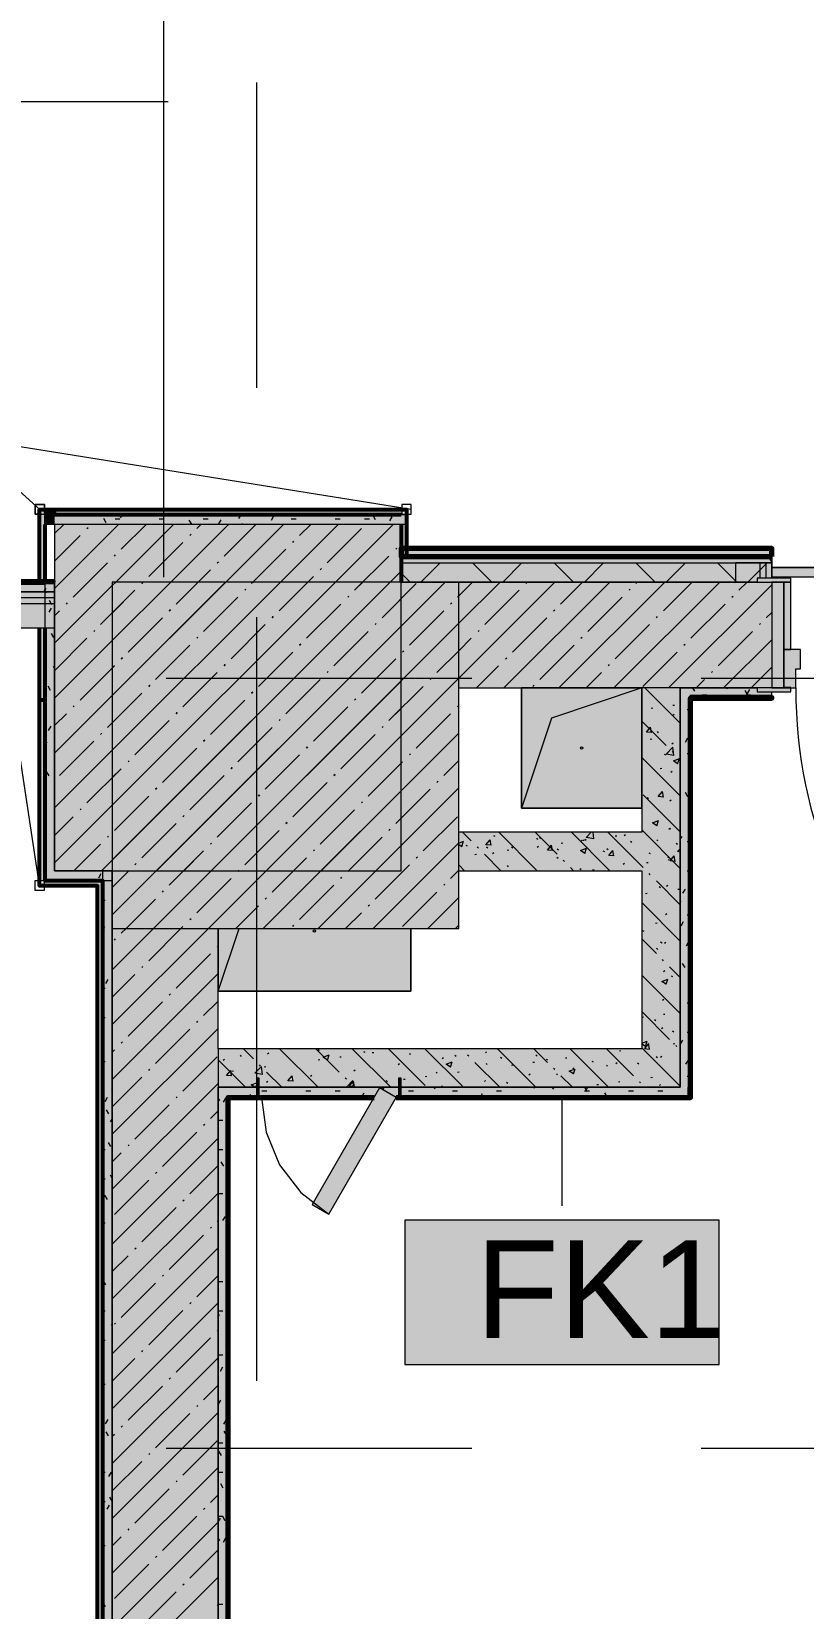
# Model space of a CAD drawing. Header units: millimetres. Extents: x -3817 to 677485, y -22715 to 103890.
# Drawn here: x 13786 to 15389, y 14978 to 18256 of the extents above; entities that cross this region are included whole.
import ezdxf

# ---------------------------------------------------------------- set-up
doc = ezdxf.new("R2010")
doc.units = ezdxf.units.MM
doc.layers.add('PDF _Геометрия', color=7, linetype='Continuous', true_color=0x1d1d1d)
doc.layers.add('PDF _Сплошная заливка', color=7, linetype='Continuous', true_color=0xffffff)
doc.layers.add('PDF _Текст', color=7, linetype='Continuous')
doc.styles.add('PDF GOST-Common', font='arial.ttf')

msp = doc.modelspace()

# ---------------------------------------------------------------- hatches: boundary and pattern name
at = {"layer": 'PDF _Сплошная заливка', "true_color": 0x808080, "transparency": 33554559}
h = msp.add_hatch(color=8, dxfattribs=at)
h.paths.add_polyline_path([(13802.3, 16866), (13813.3, 16866), (13813.3, 17016.3), (13802.3, 17016.3)], flags=0)
h.paths.add_polyline_path([(13802.3, 17112.3), (13813.3, 17112.3), (13812.3, 17252.4), (13802.3, 17262.3), (13802.3, 17231.3)], flags=0)
at = {"layer": 'PDF _Сплошная заливка', "transparency": 33554559}
for points in [[(14564.3, 17231.3), (14564.3, 17251.3), (13833.3, 17251.3), (13833.3, 17231.3), (14553.3, 17231.3)], [(14553.3, 16511.3), (14553.3, 17231.3), (13833.3, 17231.3), (13833.3, 16511.3), (14173.3, 16511.3)], [(10061.7, 17091.3), (13833.3, 17091.3), (13833.3, 17111.3), (7003.3, 17111.3), (7003.3, 17091.3), (9382.4, 17091.3)], [(14008.3, 16391.3), (14673.3, 16391.3), (14673.3, 17111.3), (14553.3, 17111.3), (14553.3, 16511.3), (13953.3, 16511.3), (13953.3, 16391.3)], [(15323.3, 17111.3), (15363.3, 17111.3), (15363.3, 17119.3), (15293.3, 17119.3), (15293.3, 17111.3)], [(13833.3, 17078.8), (13833.3, 17091.3), (7003.3, 17091.3), (7003.3, 17078.8), (12099.8, 17078.8)], [(10061.7, 17066.3), (13833.3, 17066.3), (13833.3, 17078.8), (7003.3, 17078.8), (7003.3, 17066.3), (9382.4, 17066.3)], [(12099.8, 17016.3), (13833.3, 17016.3), (13833.3, 17066.3), (7003.3, 17066.3), (7003.3, 17016.3), (10741.1, 17016.3)], [(15053.3, 16641.3), (15053.3, 16891.3), (14803.3, 16891.3), (14803.3, 16641.3), (14817.1, 16641.3)], [(15053.3, 16141.3), (15133.3, 16141.3), (15133.3, 16891.3), (15053.3, 16891.3), (15053.3, 16511.3)], [(15133.3, 16061.3), (15153.3, 16061.8), (15153.3, 16891.3), (15133.3, 16891.3), (15133.3, 16141.3)], [(13922.3, 16491.3), (13933.3, 16491.3), (13933.3, 16511.3), (13813.3, 16511.3), (13813.3, 16491.3), (13833.3, 16491.3)], [(13933.8, 12791.3), (13953.3, 12791.3), (13953.3, 16511.3), (13933.3, 16511.3), (13933.3, 12791.3)], [(13953.3, 13311.4), (14173.3, 13311.4), (14173.3, 16391.3), (13953.3, 16391.3), (13953.3, 14623.5)], [(14553.3, 16261.3), (14573.3, 16261.3), (14573.3, 16391.3), (14173.3, 16391.3), (14173.3, 16261.3)], [(14258.3, 16061.3), (14548.3, 16061.3), (14548.3, 16080.3), (14553.3, 16080.3), (14553.3, 16061.3), (15133.3, 16061.3), (15133.3, 16141.3), (14173.3, 16141.3), (14173.3, 16061.3), (14253.3, 16061.3), (14253.3, 16080.3), (14258.3, 16080.3), (14258.3, 16069.1)], [(14173.3, 13331.3), (14193.3, 13331.4), (14193.3, 16061.3), (14173.3, 16061.3), (14173.3, 14623.5)], [(14548.3, 16040.3), (14553.3, 16041.3), (14553.3, 16080.3), (14548.3, 16080.3), (14548.3, 16040.7)]]:
    msp.add_hatch(color=256, dxfattribs=at).paths.add_polyline_path(points)
at = {"layer": 'PDF _Сплошная заливка', "true_color": 0x808080, "transparency": 33554559}
h = msp.add_hatch(color=8, dxfattribs=at)
h.paths.add_polyline_path([(14556.1, 17181.3), (14564.3, 17181.3), (14564.3, 17231.3), (14553.3, 17231.3), (14553.3, 17181.3)], flags=0)
h.paths.add_polyline_path([(14564.3, 17251.3), (14564.3, 17252.3), (14554.8, 17252.8), (14554.8, 17251.3)], flags=0)
at = {"layer": 'PDF _Сплошная заливка', "true_color": 0xff8000, "transparency": 33554559}
h = msp.add_hatch(color=30, dxfattribs=at)
h.paths.add_polyline_path([(18953.5, 17164.3), (20463.3, 17164.3), (20463.3, 17172), (20474.3, 17172), (20473.3, 17181.3), (16423.3, 17181.3), (16423.3, 17164.3), (18647.5, 17164.3)], flags=0)
h.paths.add_polyline_path([(14564.3, 17164.3), (15323.3, 17164.3), (15323.3, 17181.3), (14553.3, 17181.3), (14553.3, 17164.3)], flags=0)
at = {"layer": 'PDF _Сплошная заливка', "true_color": 0xc0c0c0, "transparency": 33554559}
h = msp.add_hatch(color=9, dxfattribs=at)
h.paths.add_polyline_path([(18575.4, 17151.3), (20463.3, 17151.6), (20463.3, 17164.3), (16423.3, 17164.3), (16423.3, 17151.3), (18353.5, 17151.3)], flags=0)
h.paths.add_polyline_path([(14564.3, 17151.3), (15323.3, 17151.3), (15323.3, 17164.3), (14553.3, 17164.3), (14553.3, 17151.3)], flags=0)
at = {"layer": 'PDF _Сплошная заливка', "transparency": 33554559}
h = msp.add_hatch(color=256, dxfattribs=at)
h.paths.add_polyline_path([(14553.3, 17111.3), (15293.3, 17111.3), (15293.3, 17119.3), (15323.3, 17119.3), (15323.3, 17151.3), (14553.3, 17151.2)], flags=0)
h.paths.add_polyline_path([(20453.3, 17111.3), (20463.3, 17111.3), (20463.3, 17151.3), (16423.3, 17151.3), (16423.3, 17119.3), (16453.3, 17119.3), (16453.3, 17111.3), (20251.9, 17111.3)], flags=0)
h = msp.add_hatch(color=256, dxfattribs=at)
h.paths.add_polyline_path([(18953.5, 16891.3), (20453.3, 16891.3), (20453.3, 17111.3), (18953.5, 17111.3)], flags=0)
h.paths.add_polyline_path([(15323.3, 16891.3), (15323.3, 17111.3), (14673.3, 17111.3), (14673.3, 16891.3), (15293.3, 16891.3)], flags=0)
h.paths.add_polyline_path([(17534.5, 16891.3), (18353.5, 16891.3), (18353.5, 17111.3), (16423.3, 17111.3), (16423.3, 16891.3), (17133.3, 16891.3)], flags=0)
at = {"layer": 'PDF _Сплошная заливка', "true_color": 0x494949, "transparency": 33554559}
msp.add_hatch(color=251, dxfattribs=at).paths.add_polyline_path([(16412.8, 17121.4), (16423.3, 17121.4), (16423.3, 17141.4), (15323.3, 17141.4), (15323.3, 17121.4), (16390.9, 17121.4)])
at = {"layer": 'PDF _Сплошная заливка', "transparency": 33554559}
h = msp.add_hatch(color=256, dxfattribs=at)
h.paths.add_polyline_path([(15373.3, 16891.3), (15373.3, 16931.3), (15383.3, 16931.3), (15383.3, 16971.3), (15348.3, 16971.3), (15348.3, 16891.3), (15363.3, 16891.3)], flags=0)
h.paths.add_polyline_path([(16373.3, 16891.3), (16398.3, 16891.3), (16398.3, 16971.3), (16363.3, 16971.3), (16363.3, 16931.3), (16373.3, 16931.3)], flags=0)
h = msp.add_hatch(color=256, dxfattribs=at)
h.paths.add_polyline_path([(15323.3, 16871.3), (15323.3, 16883.3), (15293.3, 16883.3), (15293.3, 16891.3), (15153.3, 16891.3), (15153.3, 16871.3), (15293.3, 16871.3)], flags=0)
h.paths.add_polyline_path([(16553.3, 16871.3), (16573.3, 16871.3), (16573.3, 16891.3), (16453.3, 16891.3), (16453.3, 16883.3), (16423.3, 16883.3), (16423.3, 16871.3), (16552.3, 16871.3)], flags=0)
at = {"layer": 'PDF _Сплошная заливка', "true_color": 0x808080, "transparency": 33554559}
for points in [[(13802.3, 16491.3), (13813.3, 16491.3), (13813.3, 16866), (13802.3, 16866), (13802.3, 16743.4)], [(13833.3, 16480.3), (13922.3, 16480.3), (13922.3, 16491.3), (13812.3, 16490.3), (13802.3, 16480.3), (13813.3, 16480.3)], [(13933.3, 12779.8), (13933.3, 16491.3), (13922.3, 16491.3), (13922.3, 12779.8), (13932.3, 12789.8), (13932.3, 12779.8)]]:
    msp.add_hatch(color=8, dxfattribs=at).paths.add_polyline_path(points)
at = {"layer": 'PDF _Сплошная заливка', "transparency": 33554559}
h = msp.add_hatch(color=256, dxfattribs=at)
h.paths.add_polyline_path([(14817.1, 16041.3), (15153.3, 16041.3), (15153.3, 16061.3), (14553.3, 16061.3), (14553.3, 16041.3)], flags=0)
h.paths.add_polyline_path([(14206.3, 16041.3), (14253.3, 16042.4), (14253.3, 16061.3), (14193.3, 16061.3), (14193.3, 16041.3)], flags=0)
h.paths.add_polyline_path([(14258.3, 16041.3), (14497.7, 16041.3), (14508.6, 16060.3), (14543.3, 16041.3), (14548.3, 16041.3), (14548.3, 16061.3), (14258.3, 16061.3), (14258.3, 16042.5)], flags=0)

# ---------------------------------------------------------------- linework, layer by layer
at = {"layer": 'PDF _Геометрия', "color": 6, "lineweight": 9}
msp.add_lwpolyline([(14059.8, 19732.3), (14059.8, 17121.3)], dxfattribs=at)
at = {"layer": 'PDF _Геометрия', "color": 253, "lineweight": 9, "true_color": 0xaaaaaa}
for points in [[(14253.3, 17514.8), (14253.3, 18149.8)], [(14253.3, 15451), (14253.3, 17038.5)], [(14065.6, 16911.3), (14700.6, 16911.3)], [(15176.9, 16911.3), (16764.4, 16911.3)], [(14263.3, 16040.3), (14272.8, 15967.9), (14300.8, 15900.3), (14345.3, 15842.4), (14403.3, 15797.9)], [(14065.6, 15311.3), (14700.6, 15311.3)], [(15176.9, 15311.3), (16764.4, 15311.3)]]:
    msp.add_lwpolyline(points, dxfattribs=at)
at = {"layer": 'PDF _Геометрия', "color": 7, "lineweight": 9}
for points in [[(14069.4, 18109.6), (13041.4, 18109.6)], [(13802.3, 16480.6), (13664.3, 17390.1), (13635.7, 17412.3), (13802.5, 17262.3)], [(14574.3, 17262.3), (13635.7, 17412.3)], [(13802.3, 17252.3), (13792.8, 17252.3), (13812.3, 17252.3), (13812.3, 17272.3), (13792.8, 17272.3), (13792.8, 17252.3), (13792.8, 17272.3), (13812.3, 17272.3), (13812.3, 17262.3)], [(14564.3, 17251.3), (14553.3, 17251.3)], [(14564.3, 17231.3), (14553.3, 17231.3)], [(14564.3, 17164.3), (14553.3, 17164.3)], [(14553.3, 17151.3), (14564.3, 17151.3), (15323.3, 17151.3)], [(15298.3, 17151.3), (15298.3, 17119.3)], [(15310.8, 17151.3), (15310.8, 17119.3)], [(13813.3, 17112.3), (13813.3, 17111.3)], [(16423.3, 17141.4), (15323.3, 17141.4)], [(16423.3, 17121.4), (15323.3, 17121.4)], [(13833.3, 17078.8), (7003.3, 17078.8)], [(13833.3, 17066.3), (7003.3, 17066.3)], [(15133.3, 16891.3), (15053.3, 16891.3), (14865.8, 16828.8), (14803.3, 16641.3)], [(15153.3, 16061.3), (15153.3, 16870.3)], [(14173.3, 16261.3), (14216.6, 16391.3)], [(14173.3, 16141.3), (14173.3, 16061.3)], [(14193.3, 16041.3), (14206.3, 16041.3), (14253.3, 16041.3)], [(14193.3, 13331.3), (14193.3, 13344.4), (14193.3, 16040.3)], [(14258.3, 16041.3), (14497.7, 16041.3)], [(14541.5, 16041.3), (14548.3, 16041.3)], [(14553.3, 16041.3), (15153.3, 16041.3)], [(14887.3, 16040.8), (14887.3, 15815)]]:
    msp.add_lwpolyline(points, dxfattribs=at)
at = {"layer": 'PDF _Геометрия', "color": 8, "lineweight": 53, "true_color": 0x808080}
for points in [[(13802.3, 17112.3), (13802.3, 17262.3), (13813.3, 17262.3), (13833.3, 17262.3), (14553.3, 17262.3), (14564.3, 17262.3), (14564.3, 17251.3), (14564.3, 17231.3), (14564.3, 17164.3)], [(14553.3, 17251.3), (13833.3, 17251.3), (13813.3, 17251.3)], [(13833.3, 17251.3), (13833.3, 17262.3)], [(13813.3, 17231.3), (13813.3, 17112.3)], [(14553.3, 17231.3), (14553.3, 17164.3), (14553.3, 17151.3), (14553.3, 17111.3)], [(13813.3, 17016.3), (13813.3, 16866), (13813.3, 16491.3), (13922.3, 16491.3), (13933.3, 16491.3), (13933.3, 12790.8), (20193.5, 12790.8), (20193.5, 12779.8), (13933.3, 12779.8), (13922.3, 12779.8), (13922.3, 16480.3), (13802.3, 16480.3), (13802.3, 16491.3), (13802.3, 16866), (13802.3, 17016.3)], [(13813.3, 16866), (13802.3, 16866)]]:
    msp.add_lwpolyline(points, dxfattribs=at)
at = {"layer": 'PDF _Геометрия', "color": 9, "lineweight": 9, "true_color": 0xc0c0c0}
for points in [[(14553.3, 17231.3), (13833.3, 17231.3), (13813.3, 17231.3), (13813.3, 17251.3), (13833.3, 17251.3), (14553.3, 17251.3)], [(14564.3, 17164.3), (15323.3, 17164.3), (15323.3, 17119.3), (15323.3, 17151.3), (15248.3, 17151.3), (15248.3, 17111.3), (15293.3, 17111.3)], [(13813.3, 17111.3), (13813.3, 16866), (13813.3, 16511.3), (13813.3, 16491.3), (13953.3, 16491.3), (13953.3, 16511.3), (13833.3, 16511.3), (13833.3, 16866), (13833.3, 17111.3), (7003.3, 17111.3)], [(14553.3, 17111.3), (14564.3, 17111.3)], [(15323.3, 17111.3), (15323.3, 16891.3)], [(7003.3, 17016.3), (13833.3, 17016.3)], [(14673.3, 16891.3), (15053.3, 16891.3), (15053.3, 16591.3), (14673.3, 16591.3)], [(15153.3, 16871.3), (15323.3, 16871.3), (15323.3, 16883.3)], [(13953.3, 16501.3), (13953.3, 13309.2)], [(14673.3, 16511.3), (15053.3, 16511.3), (15053.3, 16141.3), (14173.3, 16141.3), (14173.3, 16391.3)], [(14173.3, 13311.4), (14173.3, 16061.3), (14253.3, 16061.3), (14193.3, 16061.3), (14173.3, 16061.3), (14173.3, 13331.3), (14173.3, 13311.4), (14453.3, 13311.4), (14453.3, 13031.3), (14453.3, 13011.4), (17053.3, 13011.4)], [(15153.3, 16041.3), (15153.3, 16061.3)]]:
    msp.add_lwpolyline(points, dxfattribs=at)
at = {"layer": 'PDF _Геометрия', "color": 253, "lineweight": 9, "true_color": 0x9b9b9b}
for points in [[(13813.3, 17242.8), (13816.9, 17242.8)], [(13940.7, 17234.6), (13935.6, 17243.3)], [(13959.3, 17242.8), (13969.3, 17242.8)], [(13973.7, 17251.3), (13969.8, 17244.6)], [(14050.7, 17242.8), (14060.8, 17242.8)], [(14118.4, 17231.6), (14113.4, 17240.3)], [(14142.1, 17242.8), (14152.2, 17242.8)], [(14179, 17241), (14173.9, 17232.3)], [(14220.1, 17251.3), (14215.6, 17243.5)], [(14288.6, 17248.1), (14283.6, 17239.4)], [(14325, 17242.8), (14335.1, 17242.8)], [(14416.5, 17242.8), (14426.5, 17242.8)], [(14477.4, 17242.8), (14487.5, 17242.8)], [(14500.2, 17240.9), (14495.2, 17249.6)], [(14534.4, 17247), (14529.3, 17238.3)], [(14224.1, 17231.3), (14223, 17233.2)], [(13835.2, 17112.5), (13834.8, 17113.2)], [(13813.3, 17090.4), (13816.9, 17090.4), (13806.9, 17090.4)], [(13811, 17091.3), (13815.4, 17099), (13813.3, 17095.3)], [(13826.5, 17057.4), (13821.5, 17048.7)], [(13828, 17064), (13823, 17072.7)], [(13832.1, 16995.9), (13827.1, 17004.6)], [(13833.3, 16933), (13831.2, 16936.6)], [(13813.3, 16907.5), (13816.9, 16907.5)], [(13825, 16886.3), (13820, 16895)], [(15163.4, 16884.7), (15159.5, 16891.3)], [(15231.4, 16888.8), (15229.9, 16891.3)], [(15273, 16877.6), (15268, 16886.3)], [(15277.5, 16888.3), (15272.5, 16879.6)], [(13814.3, 16853.3), (13813.3, 16851.5)], [(13813.3, 16846.5), (13816.9, 16846.5)], [(15148, 16846.5), (15153.3, 16846.5)], [(15178.5, 16877), (15188.5, 16877)], [(15269.9, 16877), (15280, 16877)], [(15311.8, 16871.3), (15309.7, 16875.1)], [(13813.9, 16844.6), (13813.3, 16845.7)], [(13818, 16776.6), (13813.3, 16784.7)], [(13825.4, 16811.6), (13820.4, 16802.9)], [(15148.5, 16786.8), (15143.5, 16778.1)], [(13813.3, 16755.1), (13816.9, 16755.1)], [(13833.3, 16764.2), (13831.6, 16761.3)], [(15148, 16755.1), (15153.3, 16755.1)], [(13822, 16708.6), (13817, 16717.3)], [(15149.2, 16665.3), (15144.2, 16674)], [(13813.3, 16572.2), (13816.9, 16572.2)], [(15136.3, 16582.7), (15133.3, 16577.5)], [(15148, 16572.2), (15153.3, 16572.2)], [(15153.3, 16536.4), (15152.4, 16538)], [(13898.3, 16511.3), (13908.4, 16511.3)], [(13929.9, 16504.9), (13924.9, 16496.2)], [(15148, 16511.3), (15153.3, 16511.3)], [(15143.4, 16473.1), (15138.3, 16464.4)], [(13933.3, 16450.3), (13938.8, 16450.3)], [(15135.1, 16446), (15133.3, 16449.1)], [(13937, 16395.3), (13933.3, 16388.8)], [(13936.9, 16387.7), (13933.3, 16394)], [(15139.3, 16405), (15134.3, 16396.3)], [(15148, 16419.8), (15153.3, 16419.8)], [(15150.4, 16363.4), (15145.4, 16354.7)], [(15143.2, 16309.9), (15138.2, 16318.6)], [(13933.3, 16267.4), (13938.8, 16267.4)], [(13944.1, 16285.6), (13939.1, 16276.9)], [(15148, 16236.9), (15153.3, 16236.9)], [(13933.3, 16206.5), (13938.8, 16206.5)], [(15138.2, 16159.3), (15133.3, 16150.8)], [(15148, 16176), (15153.3, 16176)], [(13933.3, 16115), (13938.8, 16115)], [(15149.4, 16117.7), (15144.3, 16109)], [(14515.3, 16056.5), (14512.5, 16061.3)], [(14517.7, 16060), (14515.6, 16056.3)], [(14624.1, 16061.3), (14622.4, 16058.3)], [(14830.6, 16059), (14829.2, 16061.3)], [(14870.5, 16061.3), (14868.1, 16057.3)], [(14940.2, 16051.9), (14935.2, 16060.6)], [(14940.9, 16061.3), (14936.1, 16053.2)], [(15076.3, 16060.1), (15075.6, 16061.3)], [(15148, 16084.5), (15153.3, 16084.5)], [(13943, 16039.9), (13938, 16031.1)], [(13953.3, 16054.6), (13952.3, 16056.3)], [(14176.6, 16033.4), (14173.3, 16039.3)], [(14188.7, 16038.8), (14183.7, 16030.1)], [(14242.5, 16041.3), (14239.6, 16046.2)], [(14264.1, 16054.1), (14274.1, 16054.1)], [(14355.5, 16054.1), (14365.6, 16054.1)], [(14416.5, 16054.1), (14426.5, 16054.1)], [(14418.4, 16041.3), (14417.3, 16043.2)], [(14476.1, 16048.8), (14471.8, 16041.3)], [(14568.9, 16054.1), (14578.9, 16054.1)], [(14660.3, 16054.1), (14670.4, 16054.1)], [(14721.8, 16047.7), (14718.1, 16041.3)], [(14751.7, 16054.1), (14761.8, 16054.1)], [(14789.9, 16043.7), (14788.5, 16041.3)], [(14934.6, 16054.1), (14944.7, 16054.1)], [(14981.6, 16041.3), (14976.9, 16049.5)], [(15026.1, 16054.1), (15036.1, 16054.1)], [(15035.6, 16042.6), (15034.9, 16041.3)], [(15087, 16054.1), (15097.1, 16054.1)], [(13946.1, 16005.9), (13941.1, 16014.6)], [(13953.3, 15996.7), (13949.1, 15989.5)], [(14173.3, 15993.1), (14182.7, 15993.1)], [(13933.3, 15932.1), (13938.8, 15932.1)], [(13950.2, 15937.9), (13945.2, 15946.6)], [(14173.3, 15932.1), (14182.7, 15932.1)], [(14184.8, 15897.4), (14179.8, 15906.1)], [(13933.3, 15871.2), (13938.8, 15871.2)], [(13953.3, 15871.7), (13949.3, 15878.6)], [(13943.2, 15828.2), (13938.1, 15836.9)], [(14173.3, 15840.7), (14182.7, 15840.7)], [(13953.3, 15813.8), (13952.1, 15811.8)], [(13933.3, 15779.7), (13938.8, 15779.7)], [(14187.6, 15793), (14182.6, 15784.3)], [(13936.1, 15718.6), (13933.3, 15723.4)], [(13933.7, 15658.1), (13933.3, 15657.3)], [(13940.2, 15650.5), (13935.1, 15659.2)], [(14173.3, 15657.8), (14182.7, 15657.8)], [(13933.3, 15596.9), (13938.8, 15596.9)], [(13953.3, 15570), (13951, 15566.1)], [(14173.3, 15596.9), (14182.7, 15596.9)], [(14175.4, 15588.9), (14173.3, 15585.3)], [(13933.3, 15535.9), (13938.8, 15535.9)], [(14173.3, 15505.4), (14182.7, 15505.4)], [(14193.3, 15517), (14189, 15524.3)], [(14182.4, 15479.3), (14177.4, 15470.6)], [(13933.3, 15444.5), (13938.8, 15444.5)], [(14193.3, 15456), (14193.1, 15456.2)], [(14178.4, 15411.2), (14173.3, 15402.5)], [(13943.8, 15370.7), (13938.8, 15362)], [(13945.3, 15336.8), (13940.3, 15345.5)], [(14189.5, 15369.6), (14184.5, 15360.9)], [(14191.1, 15337.8), (14186.1, 15346.6)], [(14173.3, 15322.5), (14182.7, 15322.5)], [(14179.9, 15296.2), (14174.9, 15304.9)], [(13933.3, 15261.6), (13938.8, 15261.6)], [(13950.9, 15261), (13945.8, 15252.3)], [(14173.3, 15261.6), (14182.7, 15261.6)], [(13953.3, 15201.1), (13948.5, 15209.4)], [(14184, 15228.2), (14179, 15236.9)], [(13933.3, 15200.6), (13938.8, 15200.6)], [(13946.8, 15193), (13941.7, 15184.3)], [(13953.3, 15143.3), (13952.9, 15142.6)], [(14173.3, 15170.1), (14182.7, 15170.1)], [(14177.3, 15165.5), (14173.3, 15158.6)], [(14188.1, 15160.1), (14183.1, 15168.9)], [(14176.9, 15118.5), (14173.3, 15124.9)], [(14188.4, 15123.9), (14183.4, 15115.1)], [(13933.3, 15109.2), (13938.8, 15109.2)], [(13939.4, 14981.3), (13934.3, 14990.1)], [(14173.3, 14987.3), (14182.7, 14987.3)]]:
    msp.add_lwpolyline(points, dxfattribs=at)
at = {"layer": 'PDF _Геометрия', "color": 7, "lineweight": 20}
for points in [[(14554.8, 17252.3), (14574.3, 17252.3), (14574.3, 17272.3), (14554.8, 17272.3)], [(13812.3, 16470.8), (13812.3, 16490.3), (13792.3, 16490.3), (13792.3, 16470.8)]]:
    msp.add_lwpolyline(points, close=True, dxfattribs=at)
at = {"layer": 'PDF _Геометрия', "lineweight": 9}
for points in [[(13833.3, 17212.1), (13852.5, 17231.3)], [(13833.3, 17098), (13966.6, 17231.3)], [(13833.3, 16984), (14080.6, 17231.3)], [(13833.3, 16869.9), (14194.7, 17231.3)], [(13833.3, 16755.9), (14308.7, 17231.3)], [(13833.3, 16641.8), (14422.8, 17231.3)], [(13833.3, 16527.8), (14536.8, 17231.3)], [(13833.3, 17155.1), (13886.4, 17208.2)], [(13900.7, 17222.5), (13903, 17224.8)], [(13971.9, 17179.7), (14023.6, 17231.3)], [(14114.5, 17208.2), (14116.9, 17210.6)], [(14128.8, 17222.5), (14137.6, 17231.3)], [(14185.8, 17165.4), (14251.7, 17231.3)], [(14342.6, 17208.2), (14365.7, 17231.3)], [(14399.6, 17151.2), (14470.9, 17222.5)], [(14029, 17122.7), (14100.2, 17193.9)], [(14245.7, 17111.3), (14242.8, 17108.4), (14314.1, 17179.7)], [(14328.3, 17193.9), (14330.7, 17196.3)], [(14542.2, 17179.7), (14544.6, 17182.1)], [(13872.1, 17079.9), (13943.4, 17151.2)], [(13957.7, 17165.4), (13960.1, 17167.8)], [(14171.5, 17151.2), (14173.9, 17153.6)], [(14473.8, 17111.3), (14456.7, 17094.2), (14527.9, 17165.4)], [(14634.7, 17151.3), (14594.7, 17111.3)], [(14741.7, 17111.3), (14701.7, 17151.3)], [(14804.4, 17151.3), (14764.4, 17111.3)], [(14911.5, 17111.3), (14871.5, 17151.3)], [(14974.1, 17151.3), (14934.1, 17111.3)], [(15081.2, 17111.3), (15041.2, 17151.3)], [(15143.9, 17151.3), (15103.9, 17111.3)], [(15250.9, 17111.3), (15210.9, 17151.3)], [(15313.6, 17151.3), (15273.6, 17111.3)], [(13930.9, 16511.3), (14553.3, 17133.7)], [(13953.3, 16305.6), (14039, 16391.3), (14673.3, 17025.6), (14759, 17111.3)], [(13953.3, 16191.6), (14153, 16391.3), (14673.3, 16911.6), (14873, 17111.3)], [(13953.3, 17104), (13960.6, 17111.3)], [(13953.3, 16989.9), (14074.7, 17111.3)], [(13953.3, 16875.9), (14188.7, 17111.3)], [(13953.3, 16761.8), (14302.8, 17111.3)], [(13953.3, 16647.8), (14416.8, 17111.3)], [(13953.3, 16533.7), (14530.9, 17111.3)], [(13953.3, 16419.7), (14644.9, 17111.3)], [(14131.7, 17111.3), (14086, 17065.6), (14157.3, 17136.9)], [(14359.8, 17111.3), (14299.8, 17051.4), (14371.1, 17122.7)], [(14385.4, 17136.9), (14387.7, 17139.3)], [(14572, 17111.3), (14553.3, 17130.1)], [(14670.5, 17079.9), (14673.3, 17082.7), (14701.9, 17111.3)], [(14767.1, 16891.3), (14987.1, 17111.3)], [(14813.1, 17108.4), (14815.4, 17110.8)], [(14881.1, 16891.3), (15101.1, 17111.3)], [(14884.3, 17065.6), (14930, 17111.3)], [(14995.2, 16891.3), (15215.2, 17111.3)], [(15041.2, 17108.4), (15044.1, 17111.3)], [(15098.2, 17051.4), (15158.1, 17111.3)], [(15255, 17094.2), (15272.2, 17111.3)], [(13929.2, 17022.9), (14000.5, 17094.2), (13953.3, 17047)], [(14585, 17108.4), (14513.7, 17037.1), (14553.3, 17076.7)], [(14727.5, 17022.9), (14798.8, 17094.2)], [(14941.4, 17008.6), (15012.6, 17079.9)], [(15026.9, 17094.2), (15029.3, 17096.5)], [(15109.2, 16891.3), (15323.3, 17105.4)], [(15240.7, 17079.9), (15243.1, 17082.3)], [(13833.3, 17041), (13843.6, 17051.4)], [(13857.9, 17065.6), (13860.3, 17068)], [(14570.7, 16980.1), (14642, 17051.4)], [(14656.2, 17065.6), (14658.6, 17068)], [(14870.1, 17051.4), (14872.5, 17053.8)], [(15155.2, 16994.4), (15226.5, 17065.6)], [(15312, 17037.1), (15323.3, 17048.4)], [(13914.9, 17008.6), (13917.3, 17011)], [(14044.9, 16511.3), (14553.3, 17019.7)], [(14713.3, 17008.6), (14715.6, 17011)], [(14784.5, 16965.9), (14855.8, 17037.1)], [(14998.4, 16951.6), (15069.7, 17022.9)], [(15083.9, 17037.1), (15086.3, 17039.5)], [(15297.8, 17022.9), (15300.1, 17025.2)], [(13833.3, 16927), (13900.7, 16994.4)], [(14627.7, 16923.1), (14673.3, 16968.6), (14699, 16994.4)], [(14841.6, 16908.8), (14912.8, 16980.1)], [(14927.1, 16994.4), (14929.5, 16996.7)], [(15140.9, 16980.1), (15143.3, 16982.5)], [(15212.2, 16937.3), (15283.5, 17008.6)], [(15223.3, 16891.3), (15323.3, 16991.3)], [(14556.4, 16965.9), (14558.8, 16968.2)], [(14770.3, 16951.6), (14772.7, 16954)], [(15055.4, 16894.6), (15126.7, 16965.9)], [(13886.4, 16866.1), (13957.7, 16937.3), (13953.3, 16932.9)], [(14710, 16891.3), (14756, 16937.3)], [(14938.1, 16891.3), (14969.9, 16923.1)], [(14984.1, 16937.3), (14986.5, 16939.7)], [(15198, 16923.1), (15200.3, 16925.5)], [(15280.3, 16891.3), (15323.3, 16934.3)], [(13943.4, 16809), (14014.7, 16880.3), (13953.3, 16818.9)], [(14159, 16511.3), (14553.3, 16905.6)], [(14599.2, 16894.6), (14527.9, 16823.3), (14553.3, 16848.6)], [(14613.5, 16908.8), (14615.8, 16911.2)], [(14827.3, 16894.6), (14829.7, 16896.9)], [(15166.2, 16891.3), (15183.7, 16908.8)], [(13872.1, 16851.8), (13874.5, 16854.2)], [(14670.5, 16851.8), (14672.9, 16854.2)], [(13833.3, 16812.9), (13857.9, 16837.5)], [(14585, 16766.3), (14656.2, 16837.5)], [(13929.2, 16794.8), (13931.5, 16797.1)], [(14267.1, 16391.3), (14673.3, 16797.5)], [(14273, 16511.3), (14553.3, 16791.6)], [(13843.6, 16709.2), (13914.9, 16780.5)], [(14570.7, 16752), (14573.1, 16754.4)], [(13900.7, 16652.2), (13971.9, 16723.5), (13953.3, 16704.8)], [(14556.4, 16737.8), (14485.2, 16666.5), (14553.3, 16734.6)], [(14642, 16709.2), (14673.3, 16740.5)], [(14381.1, 16391.3), (14673.3, 16683.5)], [(14627.7, 16695), (14630.1, 16697.4)], [(14387.1, 16511.3), (14553.3, 16677.5)], [(14613.5, 16680.7), (14542.2, 16609.4), (14553.3, 16620.5)], [(13833.3, 16584.8), (13872.1, 16623.7)], [(13886.4, 16638), (13888.8, 16640.3)], [(14599.2, 16552.4), (14670.5, 16623.7)], [(13873.8, 16511.3), (13929.2, 16566.7)], [(13943.4, 16580.9), (13945.8, 16583.3)], [(14101.9, 16511.3), (14143, 16552.4), (14071.7, 16481.1)], [(14444.1, 16511.3), (14513.7, 16580.9), (14442.4, 16509.7)], [(14495.2, 16391.3), (14673.3, 16569.4)], [(14501.1, 16511.3), (14553.3, 16563.5)], [(14330, 16511.3), (14356.9, 16538.2), (14285.6, 16466.9)], [(14499.4, 16452.6), (14570.7, 16523.9)], [(14585, 16538.2), (14587.3, 16540.5)], [(13953.3, 16476.7), (13986.2, 16509.7)], [(14128.8, 16424.1), (14200, 16495.4)], [(14216, 16511.3), (14216.7, 16512), (14214.3, 16509.7)], [(14428.1, 16495.4), (14430.5, 16497.8)], [(14656.2, 16495.4), (14673.3, 16512.4)], [(14057.5, 16466.9), (14059.8, 16469.3)], [(14271.3, 16452.6), (14273.7, 16455)], [(14342.6, 16409.9), (14413.9, 16481.1)], [(14556.4, 16395.6), (14627.7, 16466.9)], [(14609.2, 16391.3), (14673.3, 16455.4)], [(14642, 16481.1), (14644.4, 16483.5)], [(13971.9, 16381.3), (13981.9, 16391.3), (14043.2, 16452.6)], [(14210, 16391.3), (14257.1, 16438.4)], [(14438.1, 16391.3), (14470.9, 16424.1)], [(14485.2, 16438.4), (14487.5, 16440.7)], [(14029, 16324.3), (14096, 16391.3), (14100.2, 16395.6)], [(14114.5, 16409.9), (14116.9, 16412.2)], [(14328.3, 16395.6), (14330.7, 16398)], [(14666.2, 16391.3), (14673.3, 16398.4)], [(13957.7, 16367.1), (13960.1, 16369.5)], [(14086, 16267.3), (14157.3, 16338.6)], [(14171.5, 16352.8), (14173.3, 16354.6)], [(13953.3, 16077.5), (14173.3, 16297.5)], [(13953.3, 16248.6), (14000.5, 16295.8)], [(14014.7, 16310.1), (14017.1, 16312.4)], [(13986.2, 16167.5), (14057.5, 16238.8)], [(14071.7, 16253), (14074.1, 16255.4)], [(14143, 16210.3), (14173.3, 16240.5)], [(14128.8, 16196), (14131.1, 16198.4)], [(13953.3, 15963.5), (14173.3, 16183.5)], [(14043.2, 16110.5), (14114.5, 16181.8)], [(13953.3, 16134.6), (13957.7, 16139)], [(13971.9, 16153.2), (13974.3, 16155.6)], [(14029, 16096.2), (14031.3, 16098.6)], [(14100.2, 16053.5), (14171.5, 16124.7)], [(13953.3, 16020.5), (14014.7, 16082)], [(13953.3, 15849.4), (14173.3, 16069.4)], [(14086, 16039.2), (14088.4, 16041.6)], [(14000.5, 15953.7), (14071.7, 16024.9)], [(14157.3, 15996.4), (14173.3, 16012.4)], [(14057.5, 15896.6), (14128.8, 15967.9)], [(14143, 15982.2), (14145.4, 15984.5)], [(13953.3, 15735.4), (14173.3, 15955.4)], [(13986.2, 15939.4), (13988.6, 15941.8)], [(13953.3, 15906.5), (13971.9, 15925.2)], [(14114.5, 15839.6), (14173.3, 15898.4)], [(13957.7, 15796.8), (14029, 15868.1)], [(14043.2, 15882.4), (14045.6, 15884.8)], [(13953.3, 15621.3), (14173.3, 15841.3)], [(14014.7, 15739.8), (14086, 15811.1)], [(14100.2, 15825.4), (14102.6, 15827.7)], [(14157.3, 15768.3), (14159.6, 15770.7)], [(14171.5, 15782.6), (14173.3, 15784.3)], [(14071.7, 15682.8), (14143, 15754.1)], [(13953.3, 15507.3), (14173.3, 15727.3)], [(13953.3, 15678.4), (13986.2, 15711.3)], [(14000.5, 15725.6), (14002.8, 15727.9)], [(14057.5, 15668.5), (14059.8, 15670.9)], [(14128.8, 15625.8), (14173.3, 15670.3)], [(13971.9, 15583), (14043.2, 15654.3)], [(13953.3, 15393.3), (14173.3, 15613.3)], [(14114.5, 15611.5), (14116.9, 15613.9)], [(13957.7, 15568.7), (13960.1, 15571.1)], [(14029, 15526), (14100.2, 15597.3)], [(14086, 15469), (14157.3, 15540.2)], [(14171.5, 15554.5), (14173.3, 15556.2)], [(14014.7, 15511.7), (14017.1, 15514.1)], [(13953.3, 15279.2), (14173.3, 15499.2)], [(13953.3, 15450.3), (14000.5, 15497.5)], [(13986.2, 15369.2), (14057.5, 15440.4)], [(14071.7, 15454.7), (14074.1, 15457.1)], [(14143, 15411.9), (14173.3, 15442.2)], [(13953.3, 15165.2), (14173.3, 15385.2)], [(14043.2, 15312.1), (14114.5, 15383.4)], [(14128.8, 15397.7), (14131.1, 15400)], [(13953.3, 15336.2), (13957.7, 15340.6)], [(13971.9, 15354.9), (13974.3, 15357.3)], [(14100.2, 15255.1), (14171.5, 15326.4)], [(13953.3, 15222.2), (14014.7, 15283.6)], [(14029, 15297.9), (14031.3, 15300.3)], [(13953.3, 15051.1), (14173.3, 15271.1)], [(14086, 15240.9), (14088.4, 15243.2)], [(14000.5, 15155.3), (14071.7, 15226.6)], [(14157.3, 15198.1), (14173.3, 15214.1)], [(14143, 15183.8), (14145.4, 15186.2)], [(13953.3, 14937.1), (14173.3, 15157.1)], [(13986.2, 15141.1), (13988.6, 15143.4)], [(14057.5, 15098.3), (14128.8, 15169.6)], [(13953.3, 15108.1), (13971.9, 15126.8)], [(14043.2, 15084), (14045.6, 15086.4)], [(14114.5, 15041.3), (14173.3, 15100)], [(13957.7, 14998.5), (14029, 15069.8)], [(13953.3, 14823), (14173.3, 15043)], [(14014.7, 14941.5), (14086, 15012.8)], [(14100.2, 15027), (14102.6, 15029.4)], [(14171.5, 14984.2), (14173.3, 14986)]]:
    msp.add_lwpolyline(points, dxfattribs=at)
at = {"layer": 'PDF _Геометрия', "color": 7, "lineweight": 9}
for points in [[(14553.3, 17231.3), (13833.3, 17231.3), (13833.3, 16511.3), (14553.3, 16511.3)], [(14673.3, 17111.3), (13953.3, 17111.3), (13953.3, 16391.3), (14673.3, 16391.3)], [(15293.3, 17111.3), (14564.3, 17111.3)], [(15323.3, 17141.4), (16423.3, 17141.4), (16423.3, 17121.4), (15323.3, 17121.4)], [(15053.3, 16891.3), (15053.3, 16641.3), (14803.3, 16641.3), (14803.3, 16891.3)], [(15053.3, 16891.3), (14803.3, 16891.3), (14803.3, 16641.3), (15053.3, 16641.3)], [(14573.3, 16391.3), (14573.3, 16261.3), (14173.3, 16261.3), (14173.3, 16391.3), (14173.3, 16261.3), (14573.3, 16261.3)], [(15213.9, 15784.9), (14560.8, 15784.9), (14560.8, 15484.9), (15213.9, 15484.9)]]:
    msp.add_lwpolyline(points, close=True, dxfattribs=at)
at = {"layer": 'PDF _Геометрия', "color": 30, "lineweight": 70, "true_color": 0xff8000}
msp.add_lwpolyline([(15323.3, 17164.3), (15323.3, 17181.3), (14553.3, 17181.3), (14553.3, 17164.3)], close=True, dxfattribs=at)
at = {"layer": 'PDF _Геометрия', "color": 250, "lineweight": 9, "true_color": 0x3c3c3c}
msp.add_lwpolyline([(15323.3, 17153.2), (15316.8, 17164.3)], dxfattribs=at)
at = {"layer": 'PDF _Геометрия', "color": 231, "lineweight": 70, "true_color": 0xff80c0}
for points in [[(7003.3, 17112.3), (13813.3, 17112.3), (13833.3, 17112.3)], [(7003.3, 17111.3), (13813.3, 17111.3)], [(14543.3, 16040.3), (15154.3, 16040.3), (15154.3, 16041.3), (15154.3, 16870.3), (15323.3, 16870.3), (15323.3, 16871.3), (15153.3, 16871.3)], [(15153.3, 16061.3), (15153.3, 16041.3)], [(17032.3, 16021.2), (17032.3, 13032.3), (14474.3, 13032.3), (14474.3, 13331.3), (14474.3, 13332.3), (14194.3, 13332.3), (14194.3, 16040.3), (14497.1, 16040.3)]]:
    msp.add_lwpolyline(points, dxfattribs=at)
at = {"layer": 'PDF _Геометрия', "lineweight": 9}
for points in [[(14017.1, 17110.8), (14014.7, 17108.4)], [(14214.3, 17079.9), (14143, 17008.6)], [(14230.9, 17096.5), (14228.6, 17094.2)], [(14444.8, 17082.3), (14442.4, 17079.9)], [(14074.1, 17053.8), (14071.7, 17051.4)], [(14428.1, 17065.6), (14356.9, 16994.4)], [(14057.5, 17037.1), (13986.2, 16965.9)], [(14271.3, 17022.9), (14200, 16951.6)], [(14287.9, 17039.5), (14285.6, 17037.1)], [(14501.8, 17025.2), (14499.4, 17022.9)], [(14114.5, 16980.1), (14043.2, 16908.8)], [(14131.1, 16996.7), (14128.8, 16994.4)], [(14345, 16982.5), (14342.6, 16980.1)], [(14485.2, 17008.6), (14413.9, 16937.3)], [(13974.3, 16954), (13971.9, 16951.6)], [(14328.3, 16965.9), (14257.1, 16894.6)], [(14542.2, 16951.6), (14470.9, 16880.3)], [(14171.5, 16923.1), (14100.2, 16851.8)], [(14188.2, 16939.7), (14185.8, 16937.3)], [(14402, 16925.5), (14399.6, 16923.1)], [(14031.3, 16896.9), (14029, 16894.6)], [(14245.2, 16882.7), (14242.8, 16880.3)], [(14385.4, 16908.8), (14314.1, 16837.5)], [(14228.6, 16866.1), (14157.3, 16794.8)], [(14442.4, 16851.8), (14371.1, 16780.5)], [(14459, 16868.4), (14456.7, 16866.1)], [(14071.7, 16823.3), (14000.5, 16752)], [(14088.4, 16839.9), (14086, 16837.5)], [(14302.2, 16825.7), (14299.8, 16823.3)], [(14145.4, 16782.9), (14143, 16780.5)], [(14285.6, 16809), (14214.3, 16737.8)], [(14499.4, 16794.8), (14428.1, 16723.5)], [(14516, 16811.4), (14513.7, 16809)], [(14128.8, 16766.3), (14057.5, 16695)], [(14342.6, 16752), (14271.3, 16680.7)], [(14359.2, 16768.6), (14356.9, 16766.3)], [(13988.6, 16740.1), (13986.2, 16737.8)], [(14202.4, 16725.9), (14200, 16723.5)], [(14045.6, 16683.1), (14043.2, 16680.7)], [(14185.8, 16709.2), (14114.5, 16638)], [(14399.6, 16695), (14328.3, 16623.7)], [(14416.3, 16711.6), (14413.9, 16709.2)], [(14029, 16666.5), (13957.7, 16595.2)], [(14242.8, 16652.2), (14171.5, 16580.9)], [(14259.4, 16668.8), (14257.1, 16666.5)], [(14473.3, 16654.6), (14470.9, 16652.2)], [(14102.6, 16626.1), (14100.2, 16623.7)], [(14456.7, 16638), (14385.4, 16566.7)], [(14086, 16609.4), (14014.7, 16538.2)], [(14299.8, 16595.2), (14228.6, 16523.9)], [(14316.5, 16611.8), (14314.1, 16609.4)], [(14530.3, 16597.6), (14527.9, 16595.2)], [(14159.6, 16569), (14157.3, 16566.7)], [(14373.5, 16554.8), (14371.1, 16552.4)], [(14002.8, 16526.3), (14000.5, 16523.9)]]:
    msp.add_lwpolyline(points, close=True, dxfattribs=at)
at = {"layer": 'PDF _Геометрия', "color": 8, "lineweight": 9, "true_color": 0x808080}
msp.add_lwpolyline([(14553.3, 17111.3), (14564.3, 17111.3)], dxfattribs=at)
at = {"layer": 'PDF _Геометрия', "color": 253, "lineweight": 13, "true_color": 0xaaaaaa}
for points in [[(15363.3, 17119.3), (15293.3, 17119.3), (15293.3, 17111.3), (15363.3, 17111.3)], [(15348.3, 17111.3), (15323.3, 17111.3), (15323.3, 16891.3), (15348.3, 16891.3)], [(15363.3, 17111.3), (15348.3, 17111.3), (15348.3, 16971.3), (15363.3, 16971.3)], [(15373.3, 16891.3), (15373.3, 16931.3), (15383.3, 16931.3), (15383.3, 16971.3), (15348.3, 16971.3), (15348.3, 16891.3)], [(15363.3, 16891.3), (15293.3, 16891.3), (15293.3, 16883.3), (15363.3, 16883.3)], [(15363.3, 16892.3), (15348.3, 16892.3), (15348.3, 16891.3), (15363.3, 16891.3)], [(14258.3, 16080.3), (14253.3, 16080.3), (14253.3, 16040.3), (14258.3, 16040.3)], [(14403.3, 15797.9), (14543.3, 16040.3), (14508.6, 16060.3), (14368.6, 15817.9)], [(14548.3, 16080.3), (14548.3, 16040.3), (14553.3, 16040.3), (14553.3, 16080.3)]]:
    msp.add_lwpolyline(points, close=True, dxfattribs=at)
at = {"layer": 'PDF _Геометрия', "color": 9, "lineweight": 9, "true_color": 0xc0c0c0}
for points in [[(13833.3, 17091.3), (7003.3, 17091.3)], [(15153.3, 16891.3), (15133.3, 16891.3), (15133.3, 16061.3), (14553.3, 16061.3), (15133.3, 16061.3), (15133.3, 16141.3), (15133.3, 16891.3), (15293.3, 16891.3)], [(20233.3, 12791.3), (20243.3, 12791.3), (20243.3, 12811.3), (20233.3, 12811.3), (20193.5, 12811.3), (13953.3, 12811.3), (13953.3, 16511.3), (13933.3, 16511.3), (13933.3, 12791.3), (13953.3, 12791.3), (20193.5, 12791.3)], [(14258.3, 16061.3), (14548.3, 16061.3)]]:
    msp.add_lwpolyline(points, close=True, dxfattribs=at)
at = {"layer": 'PDF _Геометрия', "color": 252, "lineweight": 9, "true_color": 0x878787}
for points in [[(15133.3, 16817.8), (15059.7, 16891.3)], [(15073.2, 16849.4), (15076.5, 16849.8)], [(15117.7, 16855.2), (15121, 16855.6)], [(15103.8, 16771.9), (15053.3, 16822.4)], [(15118, 16834.4), (15120.6, 16836.5)], [(15073.5, 16798.4), (15062.9, 16799.3), (15071.5, 16809.5)], [(15070.9, 16785.1), (15074.2, 16785.5)], [(15073.5, 16798.4), (15071.5, 16809.5)], [(15085, 16800.6), (15087.5, 16798.3)], [(15100.2, 16753.9), (15103, 16752.1)], [(15120.1, 16751.2), (15104.3, 16753.7), (15118.1, 16768.1)], [(15115.8, 16775.2), (15118.5, 16777.3)], [(15118.9, 16756.8), (15116.4, 16759.3)], [(15120.1, 16751.2), (15118.1, 16768.1)], [(15133.3, 16666.9), (15053.3, 16746.9)], [(15091.5, 16723.8), (15094.8, 16724.3)], [(15113.7, 16716.1), (15116.3, 16718.1)], [(15127.8, 16733.8), (15119, 16739.8), (15131.4, 16744.6)], [(15127.8, 16733.8), (15131.4, 16744.6)], [(15133.3, 16742.4), (15131.5, 16744.2)], [(15131.5, 16593.4), (15056, 16668.8)], [(15064.8, 16663.5), (15067.6, 16661.7)], [(15098.2, 16664.6), (15087.6, 16665.6), (15096.1, 16675.8)], [(15098.2, 16664.6), (15096.1, 16675.8)], [(15111.5, 16656.9), (15114.2, 16658.9)], [(14699, 16573.2), (14680.8, 16591.3)], [(14745.5, 16584.7), (14748.3, 16582.9)], [(14836.2, 16511.3), (14756.2, 16591.3)], [(14877.5, 16545.6), (14831.7, 16591.3)], [(14987.1, 16511.3), (14907.1, 16591.3)], [(14953.9, 16578), (14938.1, 16580.5), (14948.5, 16591.3)], [(14953.9, 16578), (14952.3, 16591.3)], [(15056, 16517.9), (15053.3, 16520.7), (14982.6, 16591.3)], [(15017, 16584.3), (15019.7, 16586.4)], [(15133.3, 16516.1), (15053.3, 16596.1)], [(15084.6, 16604.9), (15075.7, 16610.9), (15088.2, 16615.6)], [(15084.6, 16604.9), (15088.2, 16615.6)], [(15109.3, 16597.7), (15112, 16599.7)], [(15110.2, 16598.4), (15113.5, 16598.8)], [(14673.3, 16568.7), (14683.3, 16572.5)], [(14673.3, 16566.1), (14679.6, 16561.8)], [(14679.7, 16561.8), (14683.3, 16572.5)], [(14688, 16564.8), (14690.9, 16563)], [(14714, 16558.1), (14711.5, 16560.7)], [(14740.3, 16564.4), (14729.6, 16565.3), (14738.2, 16575.5)], [(14730.8, 16561.1), (14733.3, 16558.8)], [(14740.3, 16564.4), (14738.2, 16575.5)], [(14773.8, 16554.1), (14777.1, 16554.5)], [(14782.9, 16560.8), (14785.8, 16559)], [(14834.5, 16578.9), (14837, 16576.6)], [(14835.9, 16560.4), (14838.6, 16562.5)], [(14840.4, 16580.7), (14843.2, 16578.9)], [(14867.8, 16553.2), (14857.2, 16554.1), (14865.7, 16564.4)], [(14867.8, 16553.2), (14865.8, 16564.4)], [(14877.9, 16556.8), (14880.7, 16555)], [(14886.1, 16568.8), (14889.4, 16569.3)], [(14935.2, 16547.5), (14926.3, 16553.5), (14938.8, 16558.3)], [(14927.2, 16573), (14929.8, 16575)], [(14930.6, 16574.7), (14933.9, 16575.1)], [(14935.2, 16547.5), (14938.8, 16558.3)], [(14935.3, 16576.7), (14938.1, 16574.9)], [(14972.8, 16552.8), (14975.6, 16551)], [(14980.8, 16557.6), (14983.3, 16555.4)], [(14995.3, 16542.1), (14984.7, 16543), (14993.3, 16553.2)], [(14995.3, 16542.1), (14993.3, 16553.2)], [(14997.9, 16583.6), (15001.2, 16584)], [(15030.2, 16572.7), (15033, 16570.9)], [(15084.5, 16575.4), (15087, 16573.2)], [(15125.1, 16568.6), (15127.9, 16566.8)], [(15133.3, 16550.2), (15127.8, 16551), (15133.3, 16556.7)], [(14685.4, 16511.3), (14673.3, 16523.5)], [(14706.4, 16545.2), (14709.8, 16545.6)], [(14760.8, 16511.3), (14726.6, 16545.6)], [(14743.5, 16547.1), (14746.2, 16549.2)], [(14773.4, 16522), (14775.9, 16519.8)], [(14877.1, 16539.8), (14879.6, 16537.6)], [(14892.6, 16530.5), (14890.1, 16533)], [(15014.8, 16525.2), (15017.5, 16527.2)], [(15063.4, 16528.2), (15066.7, 16528.7)], [(15067.7, 16548.8), (15070.5, 16547)], [(15107.2, 16538.5), (15109.8, 16540.5)], [(15107.9, 16534.1), (15111.3, 16534.5)], [(15122.9, 16530.9), (15112.2, 16531.8), (15120.8, 16542)], [(15122.9, 16530.9), (15120.8, 16542)], [(14911.7, 16511.3), (14905.1, 16517.9)], [(14925, 16513.8), (14927.7, 16515.8)], [(14951.1, 16513.4), (14954.5, 16513.9)], [(15071.1, 16502.8), (15068.6, 16505.3)], [(15133.3, 16440.7), (15083.7, 16490.3)], [(15061.2, 16464), (15064.5, 16464.4)], [(15089.7, 16478.3), (15092.6, 16476.5)], [(15105, 16479.3), (15107.7, 16481.3)], [(15128.5, 16472.8), (15131.8, 16473.3)], [(15133.3, 16365.2), (15053.3, 16445.2)], [(15102.9, 16420.1), (15105.5, 16422.2)], [(15081.7, 16402.7), (15085, 16403.1)], [(15083.7, 16339.4), (15053.3, 16369.8)], [(15055.1, 16387.4), (15057.9, 16385.6)], [(15092.6, 16363.5), (15095.4, 16361.7)], [(15100.7, 16360.9), (15103.4, 16363)], [(15084, 16350.3), (15086.4, 16348)], [(15098.8, 16324.3), (15096.2, 16326.8)], [(15133.3, 16214.3), (15053.3, 16294.3)], [(15098.5, 16301.7), (15101.2, 16303.8)], [(15133.3, 16289.8), (15111.3, 16311.7)], [(15114.7, 16293), (15117.5, 16291.2)], [(15104.2, 16275.4), (15095.3, 16281.4), (15107.8, 16286.2)], [(15100.5, 16277.2), (15103.8, 16277.7)], [(15104.2, 16275.4), (15107.8, 16286.2)], [(15096.4, 16242.5), (15099, 16244.6)], [(15111.3, 16160.9), (15053.3, 16218.9)], [(15053.7, 16207.1), (15057, 16207.5)], [(15080, 16202.2), (15082.9, 16200.4)], [(15098.2, 16213), (15101.5, 16213.4)], [(15094.2, 16183.4), (15096.9, 16185.4)], [(15117.5, 16178.3), (15120.3, 16176.5)], [(14218.7, 16127.9), (14221.1, 16125.6)], [(14246.4, 16120.6), (14225.6, 16141.3)], [(14276, 16130.8), (14278.7, 16132.9)], [(14381, 16061.3), (14301, 16141.3)], [(14424.9, 16093), (14376.5, 16141.3)], [(14380.3, 16139.9), (14383.1, 16138.1)], [(14400.5, 16117.6), (14391.6, 16123.6), (14404.1, 16128.4)], [(14400.5, 16117.6), (14404.1, 16128.4)], [(14531.9, 16061.3), (14451.9, 16141.3)], [(14475.2, 16135.9), (14478, 16134.1)], [(14493.1, 16133.3), (14496.5, 16133.7)], [(14603.4, 16065.3), (14528, 16140.7)], [(14570.1, 16131.8), (14572.9, 16130)], [(14682.8, 16061.3), (14602.8, 16141.3)], [(14665, 16127.8), (14667.8, 16126)], [(14678.8, 16140.7), (14678.2, 16141.3)], [(14693.9, 16125.7), (14691.4, 16128.2)], [(14728.4, 16132.8), (14731.1, 16134.8)], [(14833.6, 16061.3), (14753.6, 16141.3)], [(14857.4, 16113.1), (14829.1, 16141.3)], [(14833.5, 16128.6), (14835.9, 16126.3)], [(14984.5, 16061.3), (14904.5, 16141.3)], [(15035.9, 16085.4), (14980, 16141.3)], [(15006.9, 16137), (15010.2, 16137.4)], [(15053.3, 16152.9), (15064.5, 16157.3)], [(15053.3, 16151.7), (15060.9, 16146.5)], [(15133.3, 16063.5), (15055.4, 16141.3), (15053.3, 16143.5)], [(15053.3, 16143.1), (15054.8, 16143.3)], [(15067.3, 16152), (15058.7, 16141.8), (15063.6, 16141.3), (15069.3, 16140.8)], [(15060.9, 16146.5), (15064.5, 16157.2)], [(15069.4, 16140.8), (15069.3, 16141.3), (15067.3, 16152)], [(15092, 16124.2), (15094.7, 16126.2)], [(15118.8, 16151.7), (15122.1, 16152.1)], [(15126.4, 16145.8), (15123.9, 16148.3)], [(14230.2, 16061.3), (14173.3, 16118.2)], [(14183.7, 16117.5), (14186.3, 16119.6)], [(14201.3, 16085.2), (14190.7, 16086.1), (14199.3, 16096.3)], [(14201.3, 16085.2), (14199.3, 16096.3)], [(14201.6, 16094.9), (14205, 16095.4)], [(14265.6, 16087.9), (14249.8, 16090.3), (14263.6, 16104.7)], [(14261.4, 16105.5), (14258.9, 16108.1)], [(14265.6, 16087.8), (14263.6, 16104.7)], [(14269, 16103.8), (14272.3, 16104.2)], [(14305.6, 16061.3), (14274, 16093)], [(14381.3, 16118.6), (14384.6, 16119)], [(14425.8, 16124.4), (14429.1, 16124.9)], [(14455, 16095.6), (14457.6, 16097.6)], [(14547.3, 16108.9), (14550, 16110.9)], [(14626.1, 16093), (14628.5, 16090.7)], [(14638.6, 16121.4), (14641.3, 16123.5)], [(14656, 16103.4), (14647.1, 16109.4), (14659.6, 16114.1)], [(14656, 16103.4), (14659.6, 16114.1)], [(14670.5, 16092.7), (14673.8, 16093.1)], [(14758.2, 16061.3), (14706.5, 16113.1)], [(14729.8, 16110.8), (14732.2, 16108.5)], [(14759.9, 16123.8), (14762.7, 16122)], [(14782.8, 16107.5), (14786.1, 16107.9)], [(14827.3, 16113.3), (14830.6, 16113.8)], [(14854.8, 16119.8), (14857.7, 16118)], [(14872.5, 16098), (14869.9, 16100.5)], [(14894.6, 16122.2), (14898, 16122.6)], [(14911.5, 16089.2), (14902.7, 16095.1), (14915.1, 16099.9)], [(14909.9, 16099.5), (14912.5, 16101.5)], [(14911.5, 16089.1), (14915.1, 16099.9)], [(14949.7, 16115.8), (14952.6, 16114)], [(14979.8, 16107.3), (14982.2, 16105.1)], [(14999.7, 16110.8), (15002.4, 16112.9)], [(15044.7, 16111.8), (15047.5, 16110)], [(15083.4, 16125.1), (15085.9, 16122.9)], [(14249.5, 16061.3), (14242.2, 16066.3), (14253.3, 16070.5)], [(14251.5, 16061.3), (14253.3, 16066.8)], [(14273.9, 16071.7), (14276.5, 16073.7)], [(14328.8, 16074), (14318.2, 16075), (14326.8, 16085.2)], [(14328.9, 16074), (14326.8, 16085.2)], [(14365.2, 16084.2), (14367.8, 16086.2)], [(14440, 16077.9), (14437.5, 16080.4)], [(14440, 16061.3), (14453.4, 16075.3)], [(14456.4, 16062.9), (14445.7, 16063.8), (14454.3, 16074)], [(14446.4, 16063.2), (14449.7, 16063.6)], [(14456.5, 16061.3), (14452.5, 16065.3)], [(14455, 16061.3), (14453.4, 16075.3)], [(14456.4, 16062.9), (14454.3, 16074)], [(14522.4, 16075.2), (14524.9, 16072.9)], [(14558.6, 16078), (14562, 16078.4)], [(14580.6, 16061.3), (14581.8, 16062.9)], [(14582.1, 16061.3), (14581.9, 16062.9)], [(14603.2, 16083.8), (14606.5, 16084.3)], [(14636.4, 16062.2), (14639.1, 16064.3)], [(14726.3, 16073.6), (14728.9, 16075.6)], [(14772.4, 16071.7), (14774.8, 16069.5)], [(14818.6, 16086.9), (14821.3, 16089)], [(14876.1, 16089.5), (14878.5, 16087.3)], [(14909.1, 16061.3), (14885, 16085.4)], [(14960.1, 16066.9), (14963.5, 16067.3)], [(15004.7, 16072.7), (15008, 16073.1)], [(15051, 16070.3), (15048.5, 16072.9)], [(15072, 16081.6), (15075.3, 16082)], [(15089.9, 16065), (15092.5, 16067)]]:
    msp.add_lwpolyline(points, dxfattribs=at)
at = {"layer": 'PDF _Геометрия', "color": 231, "lineweight": 9, "true_color": 0xff80c0}
for points in [[(15153.3, 16871.3), (15153.3, 16870.3), (15153.3, 16061.3)], [(14253.3, 16041.3), (14206.3, 16041.3), (14193.3, 16041.3), (14193.3, 16040.3), (14193.3, 13344.4), (14193.3, 13331.3), (14194.3, 13331.3)], [(14497.7, 16041.3), (14258.3, 16041.3)], [(14548.3, 16041.3), (14541.5, 16041.3)], [(15153.3, 16041.3), (14553.3, 16041.3)]]:
    msp.add_lwpolyline(points, dxfattribs=at)
at = {"layer": 'PDF _Геометрия', "color": 253, "lineweight": 9, "true_color": 0x9b9b9b}
msp.add_lwpolyline([(13816.9, 16511.3), (13813.3, 16511.3)], close=True, dxfattribs=at)
at = {"layer": 'PDF _Геометрия', "color": 7, "lineweight": 9}
for centre in [(14928.3, 16766.3), (14373.3, 16386.3)]:
    msp.add_circle(centre, 2.5, dxfattribs=at)
at = {"layer": 'PDF _Геометрия', "color": 253, "lineweight": 9, "true_color": 0xaaaaaa}
msp.add_arc((16373.3, 16891.3), 1000, 180, 270, dxfattribs=at)
at = {"layer": 'PDF _Сплошная заливка', "color": 8, "lineweight": 35, "true_color": 0x808080, "transparency": 33554559}
for points in [[(13833.3, 17251.3), (13833.3, 17262.3), (13813.3, 17251.3), (13813.3, 17262.3)], [(14553.3, 17251.3), (14553.3, 17262.3), (13833.3, 17251.3), (13833.3, 17262.3)]]:
    msp.add_solid(points, dxfattribs=at)
at = {"layer": 'PDF _Сплошная заливка', "lineweight": 35, "transparency": 33554559}
for points in [[(13833.3, 17231.3), (13833.3, 17251.3), (13813.3, 17231.3), (13813.3, 17251.3)], [(15323.3, 16891.3), (15348.3, 16891.3), (15323.3, 17111.3), (15348.3, 17111.3)], [(15363.3, 16971.3), (15363.3, 17111.3), (15348.3, 16971.3), (15348.3, 17111.3)], [(13833.3, 16866), (13833.3, 17016.3), (13813.3, 16866), (13813.3, 17016.3)], [(15293.3, 16883.3), (15363.3, 16883.3), (15293.3, 16891.3), (15363.3, 16891.3)], [(13833.3, 16511.3), (13833.3, 16866), (13813.3, 16511.3), (13813.3, 16866)], [(14673.3, 16511.3), (15053.3, 16511.3), (14673.3, 16591.3), (15053.3, 16591.3)], [(14258.3, 16040.3), (14258.3, 16080.3), (14253.3, 16040.3), (14253.3, 16080.3)], [(14403.3, 15797.9), (14543.3, 16040.3), (14368.6, 15817.9), (14508.6, 16060.3)]]:
    msp.add_solid(points, dxfattribs=at)
at = {"layer": 'PDF _Сплошная заливка', "color": 254, "lineweight": 35, "true_color": 0xffb9dc, "transparency": 33554559}
for points in [[(14548.3, 16040.3), (14548.3, 16041.3), (14543.3, 16040.3)], [(15153.3, 16041.3), (15154.3, 16041.4), (15153.3, 16048.8)]]:
    msp.add_solid(points, dxfattribs=at)
at = {"layer": 'PDF _Сплошная заливка', "lineweight": 9, "transparency": 33554559}
msp.add_solid([(15213.9, 15784.9), (14560.8, 15784.9), (15213.9, 15484.9), (14560.8, 15484.9)], dxfattribs=at)

# ---------------------------------------------------------------- texts
at = {"layer": 'PDF _Текст', "insert": (14707.9, 15641.5), "char_height": 203.2, "attachment_point": 4, "style": 'PDF GOST-Common'}
msp.add_mtext('FK1', dxfattribs=at)

doc.saveas('drawing.dxf')
